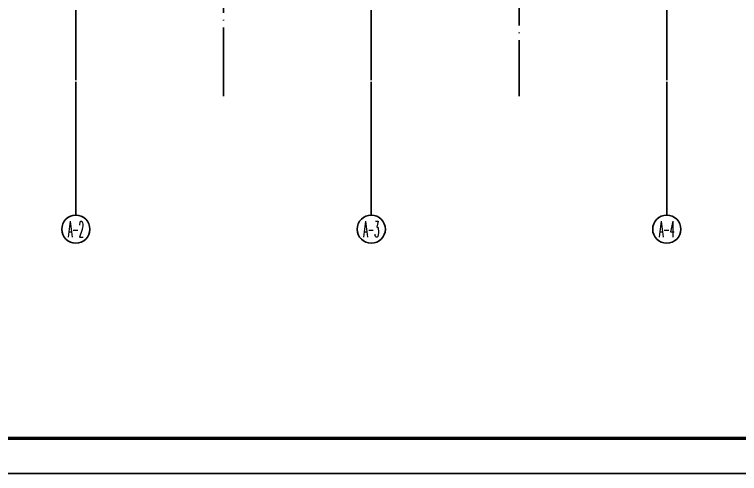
# Model space of a CAD drawing. Extents: x 1980812 to 2578970, y -669191 to 284498.
# Drawn here: x 2001423 to 2022034, y -473720 to -460661 of the extents above; entities that cross this region are included whole.
import ezdxf
from ezdxf.enums import TextEntityAlignment as Align

# ---------------------------------------------------------------- set-up
doc = ezdxf.new("R2010")
doc.units = 0
doc.header["$LTSCALE"] = 1000
doc.header["$MEASUREMENT"] = 0
doc.linetypes.add('DOTE', pattern=[2.42, 2, -0.2, 0.02, -0.2])
for name, color, linetype in [('AXIS', 3, 'Continuous'), ('AXIS_TEXT', 7, 'Continuous'), ('dote', 1, 'DOTE'), ('TK', 1, 'Continuous')]:
    doc.layers.add(name, color=color, linetype=linetype)
doc.styles.add('_TCH_AXIS', font='COMPLEX', dxfattribs={"bigfont": 'GBCBIG'})
doc.styles.add('COMPLEX', font='COMPLEX')

# ---------------------------------------------------------------- blocks, each defined once
blk = doc.blocks.new('_AXISO')
blk.add_circle((0, 0), 0.5)
at = {"layer": 'AXIS_TEXT', "style": 'COMPLEX', "width": 1.041667}
blk.add_attdef('A', text='', height=0.56, dxfattribs=at).set_placement((-0.25, -0.28), (0.25, -0.28), align=Align.FIT)

msp = doc.modelspace()

# ---------------------------------------------------------------- linework, layer by layer
at = {"layer": 'AXIS'}
for p, q in [((2003166.5, -462574.8), (2003166.5, -466369.2)), ((2011566.5, -462574.8), (2011566.5, -466369.2)), ((2019966.5, -462574.8), (2019966.5, -466369.2))]:
    msp.add_line(p, q, dxfattribs=at)
at = {"layer": 'dote'}
for p, q in [((2003166.5, -421813.7), (2003166.5, -463914.6)), ((2011566.5, -421813.7), (2011566.5, -463914.6)), ((2019966.5, -421813.7), (2019966.5, -463914.6)), ((2007366.5, -422310.7), (2007366.5, -462986.5)), ((2015766.5, -449290.9), (2015766.5, -462986.5))]:
    msp.add_line(p, q, dxfattribs=at)
at = {"layer": 'TK'}
msp.add_lwpolyline([(1980812.3, -414320.1), (2064912.3, -414320.1), (2064912.3, -473720.1), (1980812.3, -473720.1)], close=True, dxfattribs=at)
at = {"layer": 'TK', "const_width": 100}
msp.add_lwpolyline([(2063912.3, -472720.1), (2063912.3, -415320.1), (1983312.3, -415320.1), (1983312.3, -472720.1)], close=True, dxfattribs=at)

# ---------------------------------------------------------------- block references
at = {"layer": 'AXIS'}
ref = msp.add_blockref('_AXISO', (2003166.5, -466769.2), dxfattribs=dict(at, xscale=-800, yscale=800, zscale=800, rotation=180))
ref.add_attrib('A', 'A-2', dxfattribs={"layer": 'AXIS_TEXT', "height": 452.55, "style": '_TCH_AXIS', "width": 0.344262}).set_placement((2002940.2, -466995.4), (2003392.8, -466995.4), align=Align.FIT)
ref = msp.add_blockref('_AXISO', (2011566.5, -466769.2), dxfattribs=dict(at, xscale=-800, yscale=800, zscale=800, rotation=180))
ref.add_attrib('A', 'A-3', dxfattribs={"layer": 'AXIS_TEXT', "height": 452.55, "style": '_TCH_AXIS', "width": 0.344262}).set_placement((2011340.2, -466995.4), (2011792.8, -466995.4), align=Align.FIT)
ref = msp.add_blockref('_AXISO', (2019966.5, -466769.2), dxfattribs=dict(at, xscale=-800, yscale=800, zscale=800, rotation=180))
ref.add_attrib('A', 'A-4', dxfattribs={"layer": 'AXIS_TEXT', "height": 452.55, "style": '_TCH_AXIS', "width": 0.333333}).set_placement((2019740.2, -466995.4), (2020192.8, -466995.4), align=Align.FIT)

doc.saveas('drawing.dxf')
